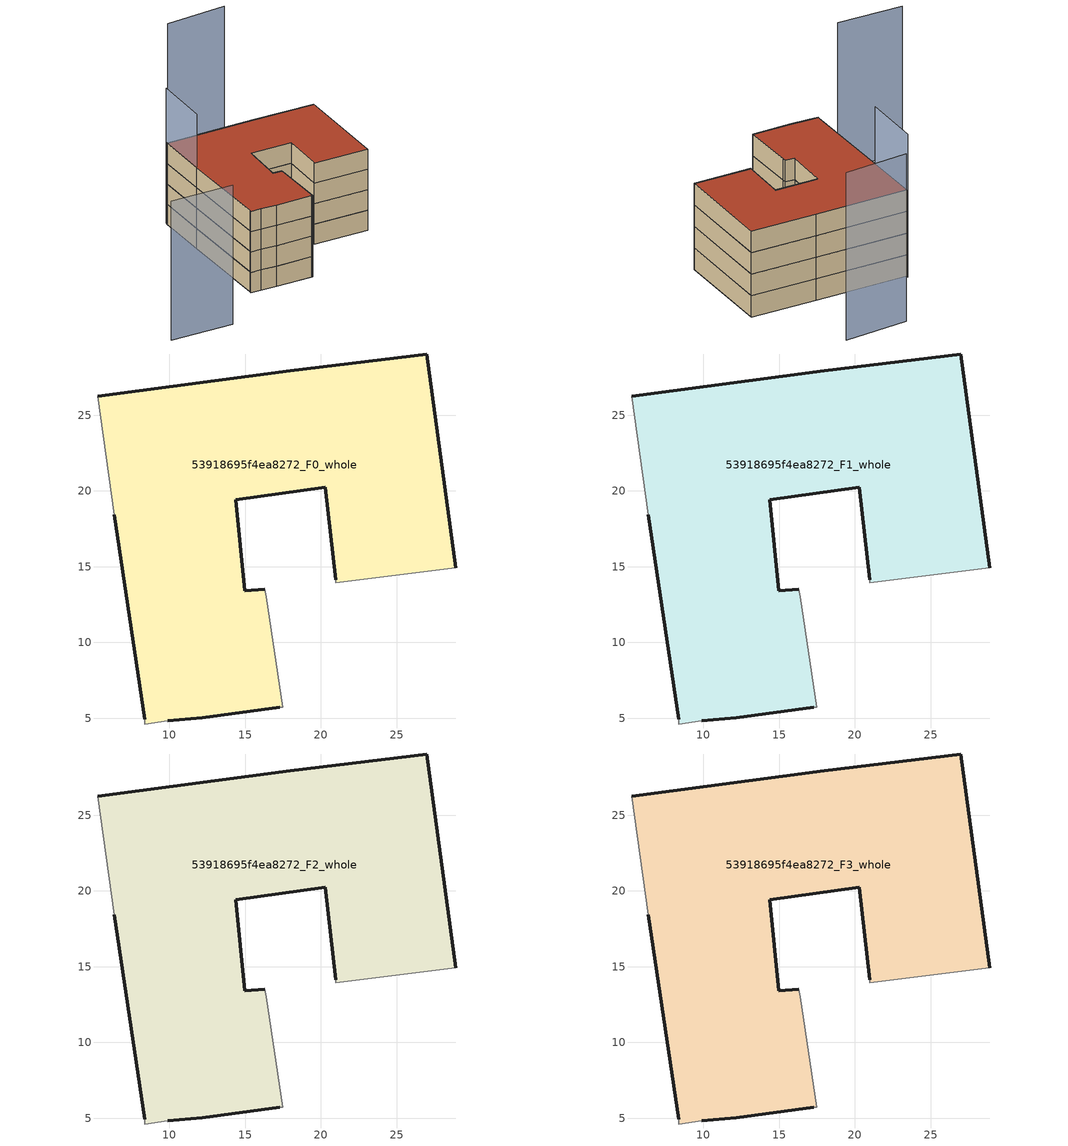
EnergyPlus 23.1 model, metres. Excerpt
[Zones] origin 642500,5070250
53918695f4ea8272_F0_whole
 floor ground (EU_floor_Construction): 28.9,14.92 27.01,29.04 17.99,27.93 5.29,26.24 6.39,18.43 8.39,4.92 8.39,4.62 9.89,4.82 12.19,5.02 17.29,5.72 17.49,5.72 16.39,13.03 16.29,13.53 14.99,13.42 14.39,19.43 20.3,20.23 20.99,14.12 20.99,13.92 z0
 wall outside (EU_wall_Construction): 5.29,26.24 17.99,27.93 27.01,29.04 28.9,14.92 / 20.99,14.12 20.3,20.23 14.39,19.43 14.99,13.42 16.29,13.53 / 17.29,5.72 12.19,5.02 9.89,4.82 / 8.39,4.92 6.39,18.43 z0:3
 wall adiabatic (EU_wall_Construction): 28.9,14.92 20.99,13.92 20.99,14.12 / 16.29,13.53 16.39,13.03 17.49,5.72 17.29,5.72 / 9.89,4.82 8.39,4.62 8.39,4.92 / 6.39,18.43 5.29,26.24 z0:3
53918695f4ea8272_F1_whole
 floor to 53918695f4ea8272_F0_whole (EU_floor_Construction): 28.9,14.92 27,29.04 17.99,27.93 5.28,26.24 6.38,18.43 8.38,4.92 8.38,4.62 9.88,4.82 12.19,5.02 17.29,5.72 17.49,5.72 16.39,13.03 16.29,13.53 14.99,13.42 14.39,19.43 20.29,20.23 20.99,14.12 20.99,13.92 z3
 wall outside (EU_wall_Construction): 5.29,26.24 17.99,27.93 27.01,29.04 28.9,14.92 / 20.99,14.12 20.3,20.23 14.39,19.43 14.99,13.42 16.29,13.53 / 17.29,5.72 12.19,5.02 9.89,4.82 / 8.39,4.92 6.39,18.43 z3:6
 wall adiabatic (EU_wall_Construction): 28.9,14.92 20.99,13.92 20.99,14.12 / 16.29,13.53 16.39,13.03 17.49,5.72 17.29,5.72 / 9.89,4.82 8.39,4.62 8.39,4.92 / 6.39,18.43 5.29,26.24 z3:6
53918695f4ea8272_F2_whole
 floor to 53918695f4ea8272_F1_whole (EU_floor_Construction): 28.9,14.92 27,29.04 17.99,27.93 5.28,26.24 6.38,18.43 8.38,4.92 8.38,4.62 9.88,4.82 12.19,5.02 17.29,5.72 17.49,5.72 16.39,13.03 16.29,13.53 14.99,13.42 14.39,19.43 20.29,20.23 20.99,14.12 20.99,13.92 z6
 wall outside (EU_wall_Construction): 5.29,26.24 17.99,27.93 27.01,29.04 28.9,14.92 / 20.99,14.12 20.3,20.23 14.39,19.43 14.99,13.42 16.29,13.53 / 17.29,5.72 12.19,5.02 9.89,4.82 / 8.39,4.92 6.39,18.43 z6:9
 wall adiabatic (EU_wall_Construction): 28.9,14.92 20.99,13.92 20.99,14.12 / 16.29,13.53 16.39,13.03 17.49,5.72 17.29,5.72 / 9.89,4.82 8.39,4.62 8.39,4.92 / 6.39,18.43 5.29,26.24 z6:9
53918695f4ea8272_F3_whole
 floor to 53918695f4ea8272_F2_whole (EU_floor_Construction): 28.9,14.92 27,29.04 17.99,27.93 5.28,26.24 6.38,18.43 8.38,4.92 8.38,4.62 9.88,4.82 12.19,5.02 17.29,5.72 17.49,5.72 16.39,13.03 16.29,13.53 14.99,13.42 14.39,19.43 20.29,20.23 20.99,14.12 20.99,13.92 z9
 wall outside (EU_wall_Construction): 5.29,26.24 17.99,27.93 27.01,29.04 28.9,14.92 / 20.99,14.12 20.3,20.23 14.39,19.43 14.99,13.42 16.29,13.53 / 17.29,5.72 12.19,5.02 9.89,4.82 / 8.39,4.92 6.39,18.43 z9:12
 wall adiabatic (EU_wall_Construction): 28.9,14.92 20.99,13.92 20.99,14.12 / 16.29,13.53 16.39,13.03 17.49,5.72 17.29,5.72 / 9.89,4.82 8.39,4.62 8.39,4.92 / 6.39,18.43 5.29,26.24 z9:12
 roof outside (EU_roof_Construction): 27.01,29.04 28.9,14.92 20.99,13.92 20.99,14.12 20.3,20.23 14.39,19.43 14.99,13.42 16.29,13.53 16.39,13.03 17.49,5.72 17.29,5.72 12.19,5.02 9.89,4.82 8.39,4.62 8.39,4.92 6.39,18.43 5.29,26.24 17.99,27.93 z12
shading: -6.03,-3.58 2.98,-2.47 z0:20.5; 5.31,26.49 6.39,18.43 z0:19.9; 18.4,38.84 9.72,37.02 z0:23.3
[Building]
EU S2 Campaign: North Axis=0; Terrain=City; Solar Distribution=FullExterior
[Site:Location]
Lyon-Bron: Latitude=45.75; Longitude=5; Time Zone=1; Elevation=198
[SizingPeriod:WeatherFileDays]
AnnualSizingPeriod: Begin Month=1; Begin Day of Month=1; End Month=12; End Day of Month=31; Day of Week for Start Day=Monday; Use Weather File Daylight Saving Period=No; Use Weather File Rain and Snow Indicators=No
[MATERIAL]
EU_InternalMass_Material: Roughness=MediumRough; Thickness=0.1; Conductivity=1; Density=1800; Specific Heat=900; Thermal Absorptance=0.9; Solar Absorptance=0.7; Visible Absorptance=0.7
[MATERIAL:NOMASS] Roughness=MediumRough; Thermal Absorptance=0.9; Solar Absorptance=0.7; Visible Absorptance=0.7
Name | Thermal Resistance
EU_wall_NoMass | 0.776494
EU_roof_NoMass | 0.486893
EU_floor_NoMass | 0.421597
[CONSTRUCTION]
EU_wall_Construction: EU_wall_NoMass
EU_roof_Construction: EU_roof_NoMass
EU_floor_Construction: EU_floor_NoMass
EU_InternalMass_Construction: EU_InternalMass_Material
[ZONE] Type=1; Multiplier=1; Ceiling Height=autocalculate; Volume=1030.68; Floor Area=autocalculate; Part of Total Floor Area=Yes
53918695f4ea8272_F0_whole; 53918695f4ea8272_F1_whole; 53918695f4ea8272_F2_whole; 53918695f4ea8272_F3_whole
[INTERNALMASS] Construction=EU_InternalMass_Construction; Surface Area=343.559
Name | Zone or ZoneList
53918695f4ea8272_F0_whole_EU_InternalMass | 53918695f4ea8272_F0_whole
53918695f4ea8272_F1_whole_EU_InternalMass | 53918695f4ea8272_F1_whole
53918695f4ea8272_F2_whole_EU_InternalMass | 53918695f4ea8272_F2_whole
53918695f4ea8272_F3_whole_EU_InternalMass | 53918695f4ea8272_F3_whole
[OTHEREQUIPMENT] Fuel Type=Electricity; Design Level Calculation Method=Watts/Area; Power per Zone Floor Area=1; Fraction Latent=0; Fraction Radiant=0; Fraction Lost=0; Carbon Dioxide Generation Rate=0; EndUse Subcategory=EU_Step8_InternalGains
Name | Zone or ZoneList or Space or SpaceList | Schedule
EU_Step8_InternalGain_53918695f4ea8272_F0_whole_f000 | 53918695f4ea8272_F0_whole | EU_Step8_GainSchedule_53918695f4ea8272_F0_whole_f000
EU_Step8_InternalGain_53918695f4ea8272_F1_whole_f000 | 53918695f4ea8272_F1_whole | EU_Step8_GainSchedule_53918695f4ea8272_F1_whole_f000
EU_Step8_InternalGain_53918695f4ea8272_F2_whole_f000 | 53918695f4ea8272_F2_whole | EU_Step8_GainSchedule_53918695f4ea8272_F2_whole_f000
EU_Step8_InternalGain_53918695f4ea8272_F3_whole_f000 | 53918695f4ea8272_F3_whole | EU_Step8_GainSchedule_53918695f4ea8272_F3_whole_f000
[ZONEVENTILATION:DESIGNFLOWRATE] Schedule=EU_AlwaysOn; Design Flow Rate Calculation Method=AirChanges/Hour; Air Changes per Hour=0.693814; Ventilation Type=Natural; Fan Pressure Rise=0; Fan Total Efficiency=1; Constant Term Coefficient=1; Temperature Term Coefficient=0; Velocity Term Coefficient=0; Velocity Squared Term Coefficient=0; Minimum Indoor Temperature=-100; Maximum Indoor Temperature=100; Delta Temperature=-100; Minimum Outdoor Temperature=-100; Maximum Outdoor Temperature=100; Maximum Wind Speed=40
Name | Zone or ZoneList or Space or SpaceList
EU_ConstantAir_53918695f4ea8272_F0_whole | 53918695f4ea8272_F0_whole
EU_ConstantAir_53918695f4ea8272_F1_whole | 53918695f4ea8272_F1_whole
EU_ConstantAir_53918695f4ea8272_F2_whole | 53918695f4ea8272_F2_whole
EU_ConstantAir_53918695f4ea8272_F3_whole | 53918695f4ea8272_F3_whole
[HVACTEMPLATE:THERMOSTAT] Constant Heating Setpoint=20; Constant Cooling Setpoint=50
EU_HeatOnly_53918695f4ea8272_F0_whole; EU_HeatOnly_53918695f4ea8272_F1_whole; EU_HeatOnly_53918695f4ea8272_F2_whole; EU_HeatOnly_53918695f4ea8272_F3_whole
[HVACTEMPLATE:ZONE:IDEALLOADSAIRSYSTEM] System Availability Schedule=EU_AlwaysOn; Maximum Heating Supply Air Temperature=50; Minimum Cooling Supply Air Temperature=13; Maximum Heating Supply Air Humidity Ratio=0.0156; Minimum Cooling Supply Air Humidity Ratio=0.0077; Heating Limit=NoLimit; Cooling Limit=NoLimit; Heating Availability Schedule=EU_AlwaysOn; Cooling Availability Schedule=EU_CoolingOff; Dehumidification Control Type=ConstantSensibleHeatRatio; Cooling Sensible Heat Ratio=0.7; Dehumidification Setpoint=60; Humidification Control Type=None; Humidification Setpoint=30; Outdoor Air Method=None; Outdoor Air Flow Rate per Person=0.00944; Outdoor Air Flow Rate per Zone Floor Area=0; Outdoor Air Flow Rate per Zone=0; Demand Controlled Ventilation Type=None; Outdoor Air Economizer Type=NoEconomizer; Heat Recovery Type=None; Sensible Heat Recovery Effectiveness=0.7; Latent Heat Recovery Effectiveness=0.65
Name | Template Thermostat
53918695f4ea8272_F0_whole | EU_HeatOnly_53918695f4ea8272_F0_whole
53918695f4ea8272_F1_whole | EU_HeatOnly_53918695f4ea8272_F1_whole
53918695f4ea8272_F2_whole | EU_HeatOnly_53918695f4ea8272_F2_whole
53918695f4ea8272_F3_whole | EU_HeatOnly_53918695f4ea8272_F3_whole
[SIZING:ZONE] Zone Cooling Design Supply Air Temperature Input Method=SupplyAirTemperature; Zone Cooling Design Supply Air Temperature=13; Zone Heating Design Supply Air Temperature Input Method=SupplyAirTemperature; Zone Heating Design Supply Air Temperature=50; Zone Cooling Design Supply Air Humidity Ratio=0.008; Zone Heating Design Supply Air Humidity Ratio=0.008; Cooling Design Air Flow Method=DesignDay; Cooling Design Air Flow Rate=0; Cooling Minimum Air Flow per Zone Floor Area=0.000762; Cooling Minimum Air Flow=0; Cooling Minimum Air Flow Fraction=0.2; Heating Design Air Flow Method=DesignDay; Heating Design Air Flow Rate=0; Heating Maximum Air Flow per Zone Floor Area=0.002032; Heating Maximum Air Flow=0.141576; Heating Maximum Air Flow Fraction=0.3; Account for Dedicated Outdoor Air System=No; Dedicated Outdoor Air System Control Strategy=NeutralSupplyAir; Dedicated Outdoor Air Low Setpoint Temperature for Design=autosize; Dedicated Outdoor Air High Setpoint Temperature for Design=autosize; Zone Load Sizing Method=Sensible Load Only No Latent Load; Zone Latent Cooling Design Supply Air Humidity Ratio Input Method=HumidityRatioDifference; Zone Cooling Design Supply Air Humidity Ratio Difference=0.005; Zone Latent Heating Design Supply Air Humidity Ratio Input Method=HumidityRatioDifference; Zone Humidification Design Supply Air Humidity Ratio Difference=0.005
53918695f4ea8272_F0_whole; 53918695f4ea8272_F1_whole; 53918695f4ea8272_F2_whole; 53918695f4ea8272_F3_whole
[SCHEDULE:CONSTANT]
Name | Hourly Value
EU_AlwaysOn | 1
EU_CoolingOff | 0
[SCHEDULE:FILE] Column Number=1; Rows to Skip at Top=0; Number of Hours of Data=8760; Column Separator=Comma; Interpolate to Timestep=No; Minutes per Item=60; Adjust Schedule for Daylight Savings=Yes
Name | File
EU_Step8_GainSchedule_53918695f4ea8272_F0_whole_f000 | ../../schedules/53918695f4ea8272/53918695f4ea8272_F0_whole_f000_gain.csv
EU_Step8_GainSchedule_53918695f4ea8272_F1_whole_f000 | ../../schedules/53918695f4ea8272/53918695f4ea8272_F1_whole_f000_gain.csv
EU_Step8_GainSchedule_53918695f4ea8272_F2_whole_f000 | ../../schedules/53918695f4ea8272/53918695f4ea8272_F2_whole_f000_gain.csv
EU_Step8_GainSchedule_53918695f4ea8272_F3_whole_f000 | ../../schedules/53918695f4ea8272/53918695f4ea8272_F3_whole_f000_gain.csv
